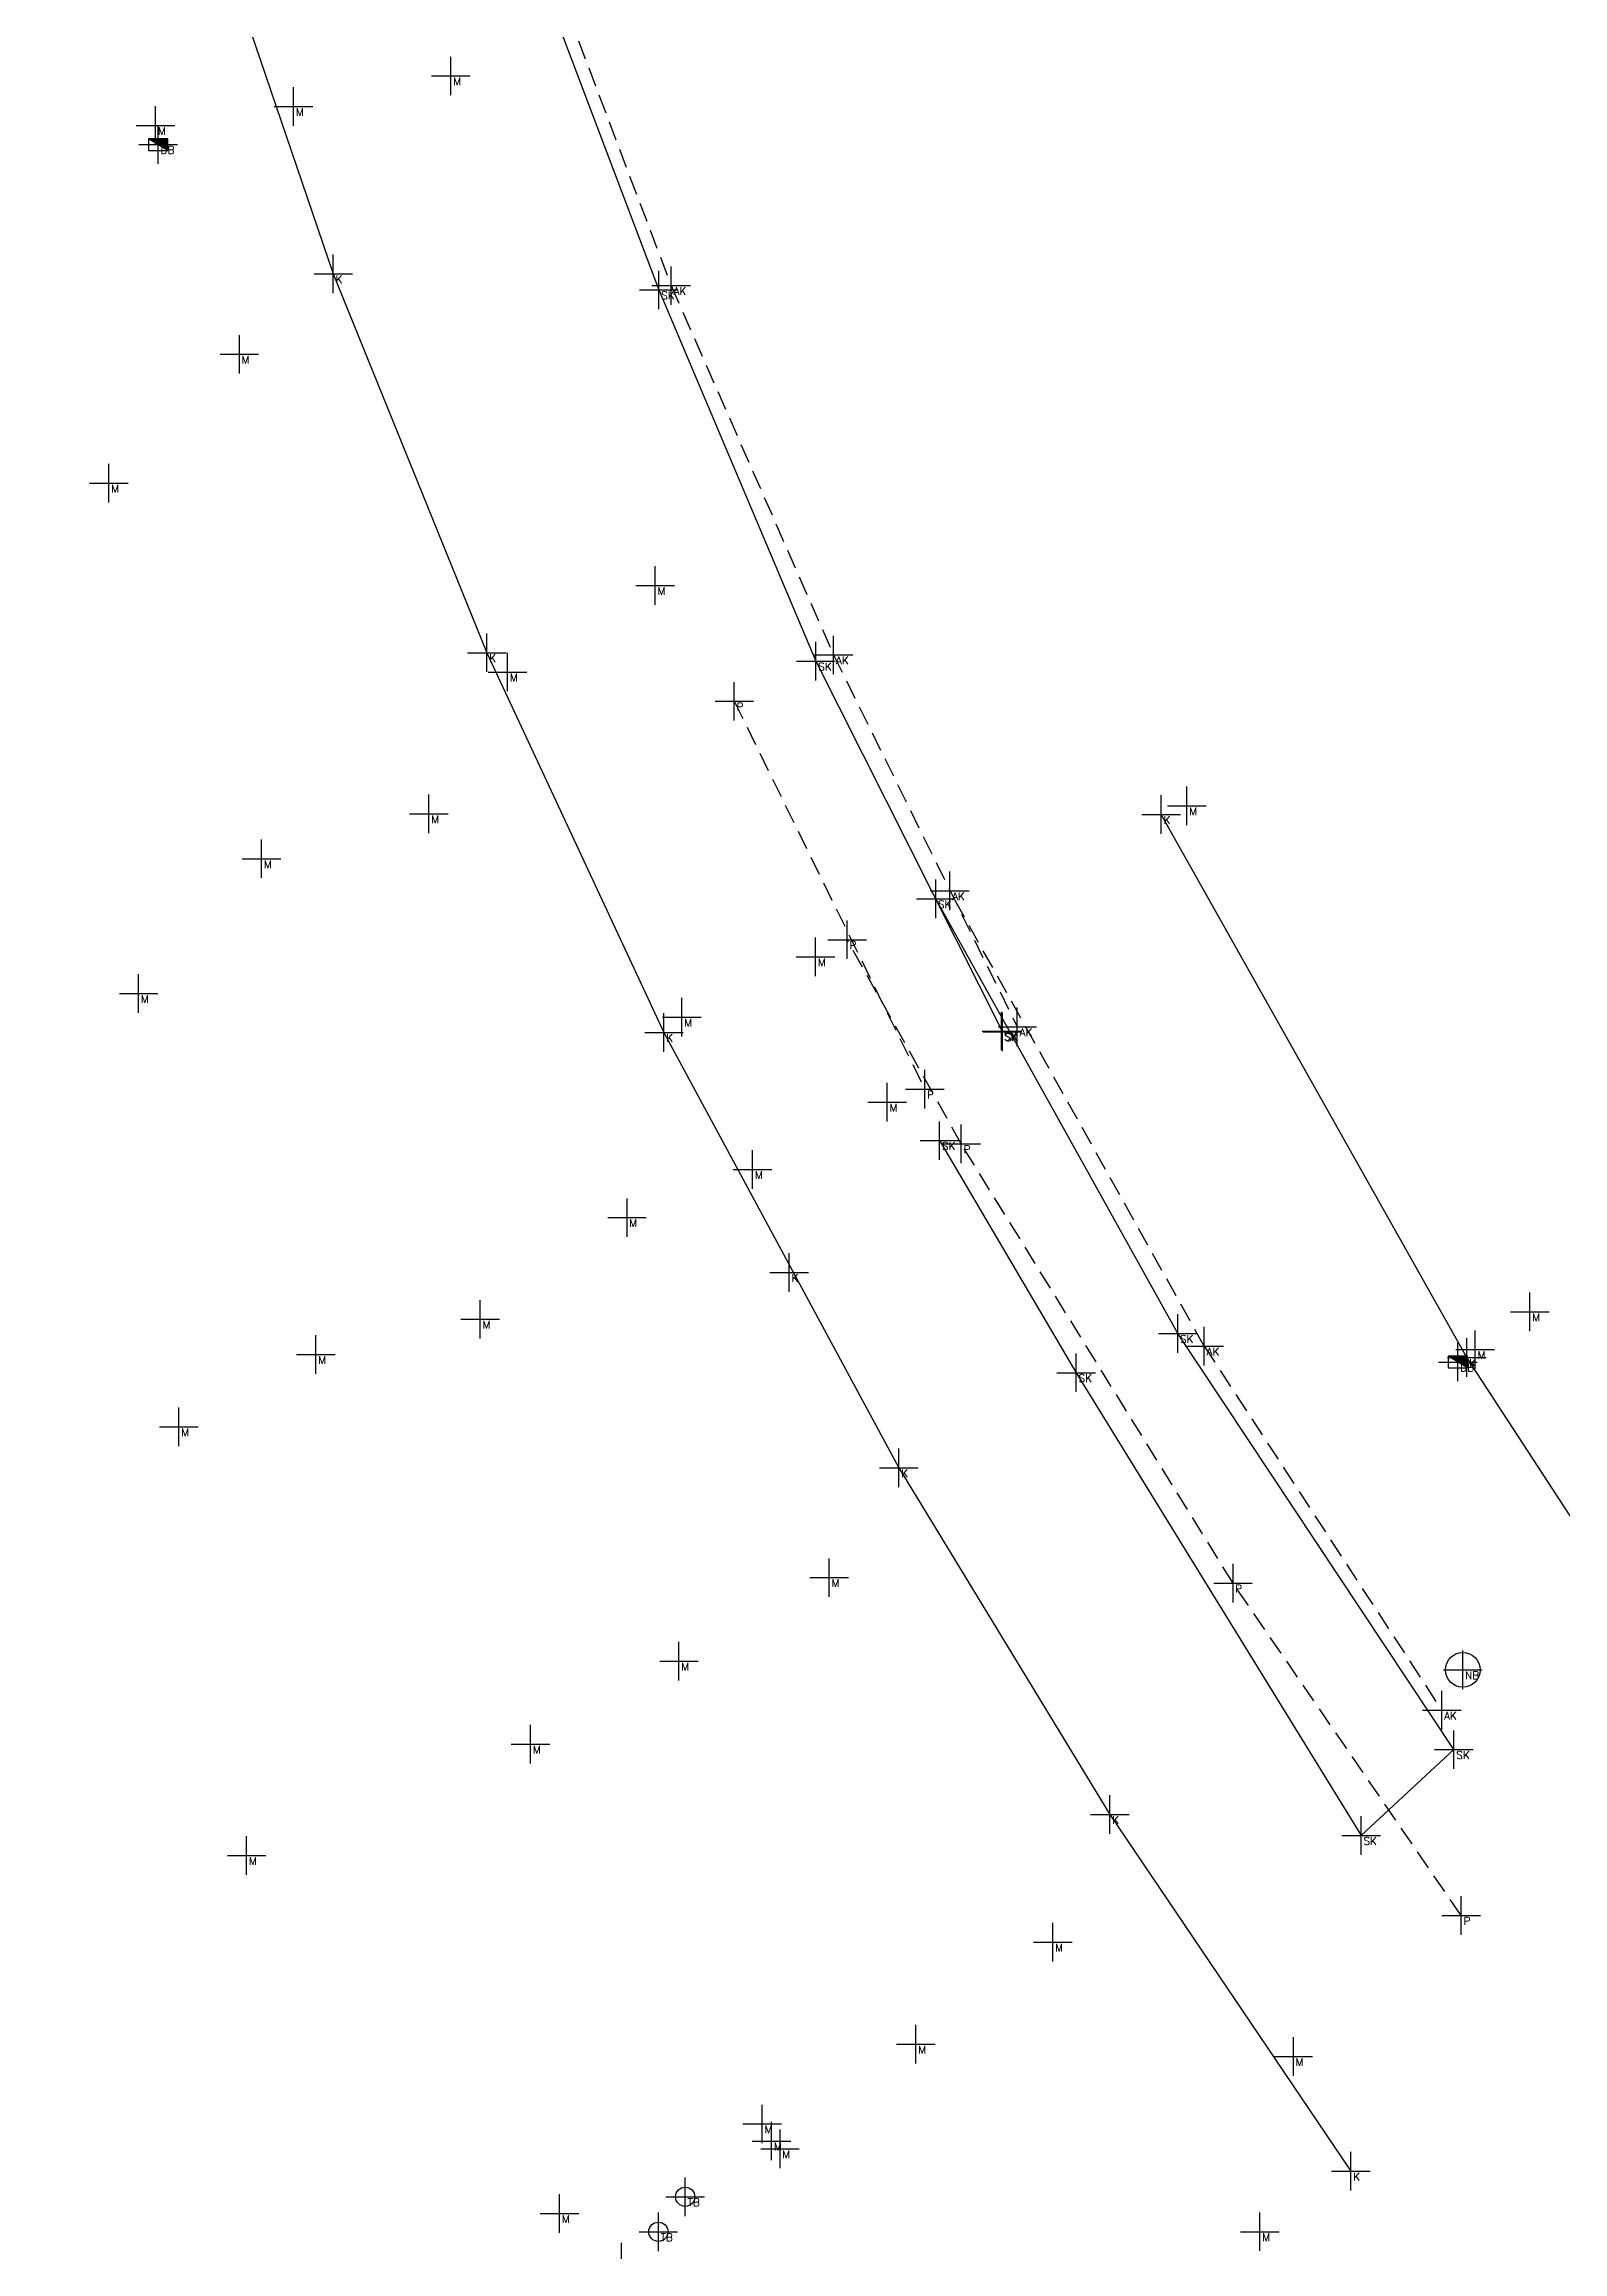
# Model space of a CAD drawing. Header units: metres. Extents: x 113488 to 113987, y 6281306 to 6282136.
# Drawn here: x 113791.5 to 113830.9, y 6281870.1 to 6281927.4 of the extents above; entities that cross this region are included whole.
import ezdxf
from ezdxf.enums import TextEntityAlignment as Align

# ---------------------------------------------------------------- set-up
doc = ezdxf.new("R2010")
doc.units = ezdxf.units.M
doc.header["$PDMODE"] = 2
doc.header["$PDSIZE"] = 0.5
doc.linetypes.add('DASHED', pattern=[0.75, 0.5, -0.25])
for name, color, linetype in [('M-2VA', 7, 'Continuous'), ('M-3YTOR', 7, 'Continuous'), ('M-BEF-BRUNNAR-INMÄTT', 7, 'Continuous'), ('M-BEF-SLÄNT', 4, 'Continuous'), ('M-BEF-VÄGKANT', 6, 'DASHED'), ('M-BEF-VÄGKANTSTÖD', 1, 'Continuous'), ('M-BRUNNAR', 3, 'Continuous'), ('M-BRUNNSLOCK', 1, 'Continuous'), ('pntdesc', 1, 'Continuous')]:
    doc.layers.add(name, color=color, linetype=linetype)
doc.styles.get("Standard").update_dxf_attribs({"font": 'simplex8.shx'})

# ---------------------------------------------------------------- blocks, each defined once
blk = doc.blocks.new('meas')
at = {"color": 0}
blk.add_point((0, 0), dxfattribs=at)
at = {"layer": 'pntdesc'}
blk.add_attdef('PNTDESC', text='', height=1, dxfattribs=at).set_placement((0.3, -0.21), align=Align.TOP_LEFT)
blk = doc.blocks.new('BEF-DB')
blk.add_hatch(color=256).paths.add_polyline_path([(-0.25, 0.15), (0.25, -0.15), (0.25, 0.15)])
blk.add_line((0.25, -0.15), (-0.25, 0.15))
at = {"flags": 128}
blk.add_lwpolyline([(-0.25, 0.15), (-0.25, -0.15), (0.25, -0.15), (0.25, 0.15)], close=True, dxfattribs=at)
blk = doc.blocks.new('TB')
at = {"layer": 'M-BRUNNAR', "ltscale": 0.1}
blk.add_circle((0, 0), 0.25, dxfattribs=at)
at = {"layer": 'M-BRUNNSLOCK', "ltscale": 0.1}
blk.add_circle((0, 0), 0.25, dxfattribs=at)
blk = doc.blocks.new('NB')
at = {"layer": 'M-BRUNNAR', "ltscale": 0.1}
blk.add_circle((0, 0), 0.45, dxfattribs=at)

msp = doc.modelspace()

# ---------------------------------------------------------------- linework, layer by layer
at = {"layer": 'M-BEF-SLÄNT'}
for points in [[(113777.587, 6281984.929, 8.32), (113782.606, 6281984.057, 8.425), (113788.523, 6281980.573, 8.515), (113791.589, 6281975.817, 8.679), (113793.189, 6281969.113, 8.556), (113794.888, 6281961.4, 8.665), (113798.264, 6281948.342, 8.653), (113803.693, 6281930.91, 8.645), (113807.436, 6281921.011, 8.613), (113811.511, 6281911.38, 8.565), (113816.353, 6281901.764, 8.501), (113816.327, 6281901.786, 8.506)], [(113814.72, 6281898.942, 7.715), (113818.265, 6281892.922, 7.874), (113825.655, 6281880.913, 7.817), (113828.063, 6281883.143, 8.399), (113820.898, 6281893.939, 8.475), (113814.62, 6281905.215, 8.539)]]:
    msp.add_polyline3d(points, dxfattribs=at)
at = {"layer": 'M-BEF-VÄGKANT'}
for points in [[(113792.168, 6281975.805, 8.597), (113795.712, 6281960.815, 8.641), (113798.628, 6281948.447, 8.677), (113804.025, 6281930.981, 8.621), (113807.756, 6281921.123, 8.597), (113811.971, 6281911.542, 8.566), (113816.736, 6281901.892, 8.509)], [(113809.395, 6281910.34, 7.751), (113814.335, 6281900.278, 7.681)], [(113821.588, 6281893.61, 8.456), (113814.984, 6281905.425, 8.547)], [(113828.253, 6281878.842, 7.557), (113822.333, 6281887.464, 7.692), (113815.281, 6281898.858, 7.634), (113812.324, 6281904.155, 7.702)], [(113821.588, 6281893.61, 8.456), (113827.747, 6281884.165, 8.392)]]:
    msp.add_polyline3d(points, dxfattribs=at)
at = {"layer": 'M-BEF-VÄGKANTSTÖD'}
for points in [[(113779.49, 6281957.997, 7.296), (113782.818, 6281955.823, 7.34), (113787.107, 6281951.645, 7.371), (113792.079, 6281943.024, 7.421), (113795.614, 6281931.341, 7.443), (113798.993, 6281921.43, 7.497), (113802.975, 6281911.601, 7.565), (113807.57, 6281901.746, 7.637)], [(113832.784, 6281886.594, 8.209), (113828.398, 6281893.314, 8.213), (113820.471, 6281907.401, 8.316)], [(113807.57, 6281901.746, 7.637), (113813.661, 6281890.453, 7.682), (113819.136, 6281881.46, 7.718), (113825.389, 6281872.206, 7.66)]]:
    msp.add_polyline3d(points, dxfattribs=at)

# ---------------------------------------------------------------- block references
at = {"layer": 'M-2VA', "color": 150}
ref = msp.add_blockref('meas', (113794.451, 6281924.782, 7.364), dxfattribs=dict(at, xscale=0.2, yscale=0.2, zscale=0.2))
ref.add_attrib('PNTDESC', 'DB', dxfattribs={"layer": 'pntdesc', "height": 0.2}).set_placement((113794.511, 6281924.74, 7.364), align=Align.TOP_LEFT)
ref = msp.add_blockref('meas', (113828.167, 6281893.198, 8.231), dxfattribs=dict(at, xscale=0.2, yscale=0.2, zscale=0.2))
ref.add_attrib('PNTDESC', 'DB', dxfattribs={"layer": 'pntdesc', "height": 0.2}).set_placement((113828.227, 6281893.156, 8.231), align=Align.TOP_LEFT)
at = {"layer": 'M-2VA', "color": 20}
ref = msp.add_blockref('meas', (113828.292, 6281885.213, 8.365), dxfattribs=dict(at, xscale=0.2, yscale=0.2, zscale=0.2))
ref.add_attrib('PNTDESC', 'NB', dxfattribs={"layer": 'pntdesc', "height": 0.2}).set_placement((113828.352, 6281885.171, 8.365), align=Align.TOP_LEFT)
at = {"layer": 'M-2VA', "color": 50}
ref = msp.add_blockref('meas', (113808.121, 6281871.543, 7.672), dxfattribs=dict(at, xscale=0.2, yscale=0.2, zscale=0.2))
ref.add_attrib('PNTDESC', 'TB', dxfattribs={"layer": 'pntdesc', "height": 0.2}).set_placement((113808.181, 6281871.501, 7.672), align=Align.TOP_LEFT)
ref = msp.add_blockref('meas', (113807.425, 6281870.635, 7.657), dxfattribs=dict(at, xscale=0.2, yscale=0.2, zscale=0.2))
ref.add_attrib('PNTDESC', 'TB', dxfattribs={"layer": 'pntdesc', "height": 0.2}).set_placement((113807.485, 6281870.593, 7.657), align=Align.TOP_LEFT)
ref = msp.add_blockref('meas', (113806.467, 6281869.844, 7.636), dxfattribs=dict(at, xscale=0.2, yscale=0.2, zscale=0.2))
ref.add_attrib('PNTDESC', 'TB', dxfattribs={"layer": 'pntdesc', "height": 0.2}).set_placement((113806.527, 6281869.802, 7.636), align=Align.TOP_LEFT)
at = {"layer": 'M-3YTOR', "color": 90}
ref = msp.add_blockref('meas', (113802.044, 6281926.562, 7.747), dxfattribs=dict(at, xscale=0.2, yscale=0.2, zscale=0.2))
ref.add_attrib('PNTDESC', 'M', dxfattribs={"layer": 'pntdesc', "height": 0.2}).set_placement((113802.104, 6281926.52, 7.747), align=Align.TOP_LEFT)
ref = msp.add_blockref('meas', (113797.962, 6281925.77, 7.569), dxfattribs=dict(at, xscale=0.2, yscale=0.2, zscale=0.2))
ref.add_attrib('PNTDESC', 'M', dxfattribs={"layer": 'pntdesc', "height": 0.2}).set_placement((113798.022, 6281925.728, 7.569), align=Align.TOP_LEFT)
ref = msp.add_blockref('meas', (113794.379, 6281925.278, 7.392), dxfattribs=dict(at, xscale=0.2, yscale=0.2, zscale=0.2))
ref.add_attrib('PNTDESC', 'M', dxfattribs={"layer": 'pntdesc', "height": 0.2}).set_placement((113794.439, 6281925.236, 7.392), align=Align.TOP_LEFT)
at = {"layer": 'M-3YTOR', "color": 130}
ref = msp.add_blockref('meas', (113798.993, 6281921.43, 7.497), dxfattribs=dict(at, xscale=0.2, yscale=0.2, zscale=0.2))
ref.add_attrib('PNTDESC', 'K', dxfattribs={"layer": 'pntdesc', "height": 0.2}).set_placement((113799.053, 6281921.388, 7.497), align=Align.TOP_LEFT)
at = {"layer": 'M-3YTOR', "color": 20}
ref = msp.add_blockref('meas', (113807.436, 6281921.011, 8.613), dxfattribs=dict(at, xscale=0.2, yscale=0.2, zscale=0.2))
ref.add_attrib('PNTDESC', 'SK', dxfattribs={"layer": 'pntdesc', "height": 0.2}).set_placement((113807.496, 6281920.969, 8.613), align=Align.TOP_LEFT)
at = {"layer": 'M-3YTOR', "color": 28}
ref = msp.add_blockref('meas', (113807.756, 6281921.123, 8.597), dxfattribs=dict(at, xscale=0.2, yscale=0.2, zscale=0.2))
ref.add_attrib('PNTDESC', 'AK', dxfattribs={"layer": 'pntdesc', "height": 0.2}).set_placement((113807.816, 6281921.081, 8.597), align=Align.TOP_LEFT)
at = {"layer": 'M-3YTOR', "color": 90}
ref = msp.add_blockref('meas', (113796.555, 6281919.342, 7.431), dxfattribs=dict(at, xscale=0.2, yscale=0.2, zscale=0.2))
ref.add_attrib('PNTDESC', 'M', dxfattribs={"layer": 'pntdesc', "height": 0.2}).set_placement((113796.615, 6281919.3, 7.431), align=Align.TOP_LEFT)
ref = msp.add_blockref('meas', (113793.171, 6281916, 7.535), dxfattribs=dict(at, xscale=0.2, yscale=0.2, zscale=0.2))
ref.add_attrib('PNTDESC', 'M', dxfattribs={"layer": 'pntdesc', "height": 0.2}).set_placement((113793.231, 6281915.958, 7.535), align=Align.TOP_LEFT)
ref = msp.add_blockref('meas', (113807.342, 6281913.342, 7.748), dxfattribs=dict(at, xscale=0.2, yscale=0.2, zscale=0.2))
ref.add_attrib('PNTDESC', 'M', dxfattribs={"layer": 'pntdesc', "height": 0.2}).set_placement((113807.402, 6281913.3, 7.748), align=Align.TOP_LEFT)
at = {"layer": 'M-3YTOR', "color": 130}
ref = msp.add_blockref('meas', (113802.975, 6281911.601, 7.565), dxfattribs=dict(at, xscale=0.2, yscale=0.2, zscale=0.2))
ref.add_attrib('PNTDESC', 'K', dxfattribs={"layer": 'pntdesc', "height": 0.2}).set_placement((113803.035, 6281911.559, 7.565), align=Align.TOP_LEFT)
at = {"layer": 'M-3YTOR', "color": 90}
ref = msp.add_blockref('meas', (113803.514, 6281911.099, 7.683), dxfattribs=dict(at, xscale=0.2, yscale=0.2, zscale=0.2))
ref.add_attrib('PNTDESC', 'M', dxfattribs={"layer": 'pntdesc', "height": 0.2}).set_placement((113803.574, 6281911.057, 7.683), align=Align.TOP_LEFT)
at = {"layer": 'M-3YTOR', "color": 20}
ref = msp.add_blockref('meas', (113811.511, 6281911.38, 8.565), dxfattribs=dict(at, xscale=0.2, yscale=0.2, zscale=0.2))
ref.add_attrib('PNTDESC', 'SK', dxfattribs={"layer": 'pntdesc', "height": 0.2}).set_placement((113811.571, 6281911.338, 8.565), align=Align.TOP_LEFT)
at = {"layer": 'M-3YTOR', "color": 28}
ref = msp.add_blockref('meas', (113811.971, 6281911.542, 8.566), dxfattribs=dict(at, xscale=0.2, yscale=0.2, zscale=0.2))
ref.add_attrib('PNTDESC', 'AK', dxfattribs={"layer": 'pntdesc', "height": 0.2}).set_placement((113812.031, 6281911.5, 8.566), align=Align.TOP_LEFT)
at = {"layer": 'M-3YTOR', "color": 164}
ref = msp.add_blockref('meas', (113809.395, 6281910.34, 7.751), dxfattribs=dict(at, xscale=0.2, yscale=0.2, zscale=0.2))
ref.add_attrib('PNTDESC', 'P', dxfattribs={"layer": 'pntdesc', "height": 0.2}).set_placement((113809.455, 6281910.298, 7.751), align=Align.TOP_LEFT)
at = {"layer": 'M-3YTOR', "color": 90}
ref = msp.add_blockref('meas', (113821.134, 6281907.629, 8.402), dxfattribs=dict(at, xscale=0.2, yscale=0.2, zscale=0.2))
ref.add_attrib('PNTDESC', 'M', dxfattribs={"layer": 'pntdesc', "height": 0.2}).set_placement((113821.194, 6281907.587, 8.402), align=Align.TOP_LEFT)
ref = msp.add_blockref('meas', (113801.473, 6281907.42, 7.554), dxfattribs=dict(at, xscale=0.2, yscale=0.2, zscale=0.2))
ref.add_attrib('PNTDESC', 'M', dxfattribs={"layer": 'pntdesc', "height": 0.2}).set_placement((113801.533, 6281907.378, 7.554), align=Align.TOP_LEFT)
at = {"layer": 'M-3YTOR', "color": 130}
ref = msp.add_blockref('meas', (113820.471, 6281907.401, 8.316), dxfattribs=dict(at, xscale=0.2, yscale=0.2, zscale=0.2))
ref.add_attrib('PNTDESC', 'K', dxfattribs={"layer": 'pntdesc', "height": 0.2}).set_placement((113820.531, 6281907.359, 8.316), align=Align.TOP_LEFT)
at = {"layer": 'M-3YTOR', "color": 90}
ref = msp.add_blockref('meas', (113797.128, 6281906.256, 7.598), dxfattribs=dict(at, xscale=0.2, yscale=0.2, zscale=0.2))
ref.add_attrib('PNTDESC', 'M', dxfattribs={"layer": 'pntdesc', "height": 0.2}).set_placement((113797.188, 6281906.214, 7.598), align=Align.TOP_LEFT)
at = {"layer": 'M-3YTOR', "color": 28}
ref = msp.add_blockref('meas', (113814.984, 6281905.425, 8.547), dxfattribs=dict(at, xscale=0.2, yscale=0.2, zscale=0.2))
ref.add_attrib('PNTDESC', 'AK', dxfattribs={"layer": 'pntdesc', "height": 0.2}).set_placement((113815.044, 6281905.383, 8.547), align=Align.TOP_LEFT)
at = {"layer": 'M-3YTOR', "color": 20}
ref = msp.add_blockref('meas', (113814.62, 6281905.215, 8.539), dxfattribs=dict(at, xscale=0.2, yscale=0.2, zscale=0.2))
ref.add_attrib('PNTDESC', 'SK', dxfattribs={"layer": 'pntdesc', "height": 0.2}).set_placement((113814.68, 6281905.173, 8.539), align=Align.TOP_LEFT)
at = {"layer": 'M-3YTOR', "color": 164}
ref = msp.add_blockref('meas', (113812.324, 6281904.155, 7.702), dxfattribs=dict(at, xscale=0.2, yscale=0.2, zscale=0.2))
ref.add_attrib('PNTDESC', 'P', dxfattribs={"layer": 'pntdesc', "height": 0.2}).set_placement((113812.384, 6281904.113, 7.702), align=Align.TOP_LEFT)
at = {"layer": 'M-3YTOR', "color": 90}
ref = msp.add_blockref('meas', (113811.502, 6281903.71, 7.801), dxfattribs=dict(at, xscale=0.2, yscale=0.2, zscale=0.2))
ref.add_attrib('PNTDESC', 'M', dxfattribs={"layer": 'pntdesc', "height": 0.2}).set_placement((113811.562, 6281903.668, 7.801), align=Align.TOP_LEFT)
ref = msp.add_blockref('meas', (113793.943, 6281902.761, 7.648), dxfattribs=dict(at, xscale=0.2, yscale=0.2, zscale=0.2))
ref.add_attrib('PNTDESC', 'M', dxfattribs={"layer": 'pntdesc', "height": 0.2}).set_placement((113794.003, 6281902.719, 7.648), align=Align.TOP_LEFT)
ref = msp.add_blockref('meas', (113808.033, 6281902.146, 7.739), dxfattribs=dict(at, xscale=0.2, yscale=0.2, zscale=0.2))
ref.add_attrib('PNTDESC', 'M', dxfattribs={"layer": 'pntdesc', "height": 0.2}).set_placement((113808.093, 6281902.104, 7.739), align=Align.TOP_LEFT)
at = {"layer": 'M-3YTOR', "color": 28}
ref = msp.add_blockref('meas', (113816.736, 6281901.892, 8.509), dxfattribs=dict(at, xscale=0.2, yscale=0.2, zscale=0.2))
ref.add_attrib('PNTDESC', 'AK', dxfattribs={"layer": 'pntdesc', "height": 0.2}).set_placement((113816.796, 6281901.85, 8.509), align=Align.TOP_LEFT)
at = {"layer": 'M-3YTOR', "color": 130}
ref = msp.add_blockref('meas', (113807.57, 6281901.746, 7.637), dxfattribs=dict(at, xscale=0.2, yscale=0.2, zscale=0.2))
ref.add_attrib('PNTDESC', 'K', dxfattribs={"layer": 'pntdesc', "height": 0.2}).set_placement((113807.63, 6281901.704, 7.637), align=Align.TOP_LEFT)
at = {"layer": 'M-3YTOR', "color": 20}
ref = msp.add_blockref('meas', (113816.327, 6281901.786, 8.506), dxfattribs=dict(at, xscale=0.2, yscale=0.2, zscale=0.2))
ref.add_attrib('PNTDESC', 'SK', dxfattribs={"layer": 'pntdesc', "height": 0.2}).set_placement((113816.387, 6281901.744, 8.506), align=Align.TOP_LEFT)
ref = msp.add_blockref('meas', (113816.353, 6281901.764, 8.501), dxfattribs=dict(at, xscale=0.2, yscale=0.2, zscale=0.2))
ref.add_attrib('PNTDESC', 'SK', dxfattribs={"layer": 'pntdesc', "height": 0.2}).set_placement((113816.413, 6281901.722, 8.501), align=Align.TOP_LEFT)
at = {"layer": 'M-3YTOR', "color": 164}
ref = msp.add_blockref('meas', (113814.335, 6281900.278, 7.681), dxfattribs=dict(at, xscale=0.2, yscale=0.2, zscale=0.2))
ref.add_attrib('PNTDESC', 'P', dxfattribs={"layer": 'pntdesc', "height": 0.2}).set_placement((113814.395, 6281900.236, 7.681), align=Align.TOP_LEFT)
at = {"layer": 'M-3YTOR', "color": 90}
ref = msp.add_blockref('meas', (113813.36, 6281899.94, 7.775), dxfattribs=dict(at, xscale=0.2, yscale=0.2, zscale=0.2))
ref.add_attrib('PNTDESC', 'M', dxfattribs={"layer": 'pntdesc', "height": 0.2}).set_placement((113813.42, 6281899.898, 7.775), align=Align.TOP_LEFT)
at = {"layer": 'M-3YTOR', "color": 20}
ref = msp.add_blockref('meas', (113814.72, 6281898.942, 7.715), dxfattribs=dict(at, xscale=0.2, yscale=0.2, zscale=0.2))
ref.add_attrib('PNTDESC', 'SK', dxfattribs={"layer": 'pntdesc', "height": 0.2}).set_placement((113814.78, 6281898.9, 7.715), align=Align.TOP_LEFT)
at = {"layer": 'M-3YTOR', "color": 164}
ref = msp.add_blockref('meas', (113815.281, 6281898.858, 7.634), dxfattribs=dict(at, xscale=0.2, yscale=0.2, zscale=0.2))
ref.add_attrib('PNTDESC', 'P', dxfattribs={"layer": 'pntdesc', "height": 0.2}).set_placement((113815.341, 6281898.816, 7.634), align=Align.TOP_LEFT)
at = {"layer": 'M-3YTOR', "color": 90}
ref = msp.add_blockref('meas', (113809.869, 6281898.193, 7.708), dxfattribs=dict(at, xscale=0.2, yscale=0.2, zscale=0.2))
ref.add_attrib('PNTDESC', 'M', dxfattribs={"layer": 'pntdesc', "height": 0.2}).set_placement((113809.929, 6281898.151, 7.708), align=Align.TOP_LEFT)
ref = msp.add_blockref('meas', (113806.612, 6281896.944, 7.589), dxfattribs=dict(at, xscale=0.2, yscale=0.2, zscale=0.2))
ref.add_attrib('PNTDESC', 'M', dxfattribs={"layer": 'pntdesc', "height": 0.2}).set_placement((113806.672, 6281896.902, 7.589), align=Align.TOP_LEFT)
at = {"layer": 'M-3YTOR', "color": 130}
ref = msp.add_blockref('meas', (113810.82, 6281895.521, 7.644), dxfattribs=dict(at, xscale=0.2, yscale=0.2, zscale=0.2))
ref.add_attrib('PNTDESC', 'K', dxfattribs={"layer": 'pntdesc', "height": 0.2}).set_placement((113810.88, 6281895.479, 7.644), align=Align.TOP_LEFT)
at = {"layer": 'M-3YTOR', "color": 90}
ref = msp.add_blockref('meas', (113830.032, 6281894.503, 8.276), dxfattribs=dict(at, xscale=0.2, yscale=0.2, zscale=0.2))
ref.add_attrib('PNTDESC', 'M', dxfattribs={"layer": 'pntdesc', "height": 0.2}).set_placement((113830.092, 6281894.461, 8.276), align=Align.TOP_LEFT)
ref = msp.add_blockref('meas', (113802.803, 6281894.307, 7.666), dxfattribs=dict(at, xscale=0.2, yscale=0.2, zscale=0.2))
ref.add_attrib('PNTDESC', 'M', dxfattribs={"layer": 'pntdesc', "height": 0.2}).set_placement((113802.863, 6281894.265, 7.666), align=Align.TOP_LEFT)
at = {"layer": 'M-3YTOR', "color": 20}
ref = msp.add_blockref('meas', (113820.898, 6281893.939, 8.475), dxfattribs=dict(at, xscale=0.2, yscale=0.2, zscale=0.2))
ref.add_attrib('PNTDESC', 'SK', dxfattribs={"layer": 'pntdesc', "height": 0.2}).set_placement((113820.958, 6281893.897, 8.475), align=Align.TOP_LEFT)
at = {"layer": 'M-3YTOR', "color": 90}
ref = msp.add_blockref('meas', (113798.537, 6281893.396, 7.693), dxfattribs=dict(at, xscale=0.2, yscale=0.2, zscale=0.2))
ref.add_attrib('PNTDESC', 'M', dxfattribs={"layer": 'pntdesc', "height": 0.2}).set_placement((113798.597, 6281893.354, 7.693), align=Align.TOP_LEFT)
at = {"layer": 'M-3YTOR', "color": 28}
ref = msp.add_blockref('meas', (113821.588, 6281893.61, 8.456), dxfattribs=dict(at, xscale=0.2, yscale=0.2, zscale=0.2))
ref.add_attrib('PNTDESC', 'AK', dxfattribs={"layer": 'pntdesc', "height": 0.2}).set_placement((113821.648, 6281893.568, 8.456), align=Align.TOP_LEFT)
at = {"layer": 'M-3YTOR', "color": 130}
ref = msp.add_blockref('meas', (113828.398, 6281893.314, 8.213), dxfattribs=dict(at, xscale=0.2, yscale=0.2, zscale=0.2))
ref.add_attrib('PNTDESC', 'K', dxfattribs={"layer": 'pntdesc', "height": 0.2}).set_placement((113828.458, 6281893.272, 8.213), align=Align.TOP_LEFT)
at = {"layer": 'M-3YTOR', "color": 90}
ref = msp.add_blockref('meas', (113828.614, 6281893.52, 8.349), dxfattribs=dict(at, xscale=0.2, yscale=0.2, zscale=0.2))
ref.add_attrib('PNTDESC', 'M', dxfattribs={"layer": 'pntdesc', "height": 0.2}).set_placement((113828.674, 6281893.478, 8.349), align=Align.TOP_LEFT)
at = {"layer": 'M-3YTOR', "color": 20}
ref = msp.add_blockref('meas', (113818.265, 6281892.922, 7.874), dxfattribs=dict(at, xscale=0.2, yscale=0.2, zscale=0.2))
ref.add_attrib('PNTDESC', 'SK', dxfattribs={"layer": 'pntdesc', "height": 0.2}).set_placement((113818.325, 6281892.88, 7.874), align=Align.TOP_LEFT)
at = {"layer": 'M-3YTOR', "color": 90}
ref = msp.add_blockref('meas', (113794.986, 6281891.516, 7.643), dxfattribs=dict(at, xscale=0.2, yscale=0.2, zscale=0.2))
ref.add_attrib('PNTDESC', 'M', dxfattribs={"layer": 'pntdesc', "height": 0.2}).set_placement((113795.046, 6281891.474, 7.643), align=Align.TOP_LEFT)
at = {"layer": 'M-3YTOR', "color": 130}
ref = msp.add_blockref('meas', (113813.661, 6281890.453, 7.682), dxfattribs=dict(at, xscale=0.2, yscale=0.2, zscale=0.2))
ref.add_attrib('PNTDESC', 'K', dxfattribs={"layer": 'pntdesc', "height": 0.2}).set_placement((113813.721, 6281890.411, 7.682), align=Align.TOP_LEFT)
at = {"layer": 'M-3YTOR', "color": 90}
ref = msp.add_blockref('meas', (113811.856, 6281887.605, 7.616), dxfattribs=dict(at, xscale=0.2, yscale=0.2, zscale=0.2))
ref.add_attrib('PNTDESC', 'M', dxfattribs={"layer": 'pntdesc', "height": 0.2}).set_placement((113811.916, 6281887.563, 7.616), align=Align.TOP_LEFT)
at = {"layer": 'M-3YTOR', "color": 164}
ref = msp.add_blockref('meas', (113822.333, 6281887.464, 7.692), dxfattribs=dict(at, xscale=0.2, yscale=0.2, zscale=0.2))
ref.add_attrib('PNTDESC', 'P', dxfattribs={"layer": 'pntdesc', "height": 0.2}).set_placement((113822.393, 6281887.422, 7.692), align=Align.TOP_LEFT)
at = {"layer": 'M-3YTOR', "color": 90}
ref = msp.add_blockref('meas', (113807.96, 6281885.437, 7.685), dxfattribs=dict(at, xscale=0.2, yscale=0.2, zscale=0.2))
ref.add_attrib('PNTDESC', 'M', dxfattribs={"layer": 'pntdesc', "height": 0.2}).set_placement((113808.02, 6281885.395, 7.685), align=Align.TOP_LEFT)
at = {"layer": 'M-3YTOR', "color": 28}
ref = msp.add_blockref('meas', (113827.747, 6281884.165, 8.392), dxfattribs=dict(at, xscale=0.2, yscale=0.2, zscale=0.2))
ref.add_attrib('PNTDESC', 'AK', dxfattribs={"layer": 'pntdesc', "height": 0.2}).set_placement((113827.807, 6281884.123, 8.392), align=Align.TOP_LEFT)
at = {"layer": 'M-3YTOR', "color": 90}
ref = msp.add_blockref('meas', (113804.11, 6281883.284, 7.742), dxfattribs=dict(at, xscale=0.2, yscale=0.2, zscale=0.2))
ref.add_attrib('PNTDESC', 'M', dxfattribs={"layer": 'pntdesc', "height": 0.2}).set_placement((113804.17, 6281883.242, 7.742), align=Align.TOP_LEFT)
at = {"layer": 'M-3YTOR', "color": 20}
ref = msp.add_blockref('meas', (113828.063, 6281883.143, 8.399), dxfattribs=dict(at, xscale=0.2, yscale=0.2, zscale=0.2))
ref.add_attrib('PNTDESC', 'SK', dxfattribs={"layer": 'pntdesc', "height": 0.2}).set_placement((113828.123, 6281883.101, 8.399), align=Align.TOP_LEFT)
at = {"layer": 'M-3YTOR', "color": 130}
ref = msp.add_blockref('meas', (113819.136, 6281881.46, 7.718), dxfattribs=dict(at, xscale=0.2, yscale=0.2, zscale=0.2))
ref.add_attrib('PNTDESC', 'K', dxfattribs={"layer": 'pntdesc', "height": 0.2}).set_placement((113819.196, 6281881.418, 7.718), align=Align.TOP_LEFT)
at = {"layer": 'M-3YTOR', "color": 20}
ref = msp.add_blockref('meas', (113825.655, 6281880.913, 7.817), dxfattribs=dict(at, xscale=0.2, yscale=0.2, zscale=0.2))
ref.add_attrib('PNTDESC', 'SK', dxfattribs={"layer": 'pntdesc', "height": 0.2}).set_placement((113825.715, 6281880.871, 7.817), align=Align.TOP_LEFT)
at = {"layer": 'M-3YTOR', "color": 90}
ref = msp.add_blockref('meas', (113796.744, 6281880.395, 7.596), dxfattribs=dict(at, xscale=0.2, yscale=0.2, zscale=0.2))
ref.add_attrib('PNTDESC', 'M', dxfattribs={"layer": 'pntdesc', "height": 0.2}).set_placement((113796.804, 6281880.353, 7.596), align=Align.TOP_LEFT)
at = {"layer": 'M-3YTOR', "color": 164}
ref = msp.add_blockref('meas', (113828.253, 6281878.842, 7.557), dxfattribs=dict(at, xscale=0.2, yscale=0.2, zscale=0.2))
ref.add_attrib('PNTDESC', 'P', dxfattribs={"layer": 'pntdesc', "height": 0.2}).set_placement((113828.313, 6281878.8, 7.557), align=Align.TOP_LEFT)
at = {"layer": 'M-3YTOR', "color": 90}
ref = msp.add_blockref('meas', (113817.656, 6281878.148, 7.624), dxfattribs=dict(at, xscale=0.2, yscale=0.2, zscale=0.2))
ref.add_attrib('PNTDESC', 'M', dxfattribs={"layer": 'pntdesc', "height": 0.2}).set_placement((113817.716, 6281878.106, 7.624), align=Align.TOP_LEFT)
ref = msp.add_blockref('meas', (113814.103, 6281875.505, 7.676), dxfattribs=dict(at, xscale=0.2, yscale=0.2, zscale=0.2))
ref.add_attrib('PNTDESC', 'M', dxfattribs={"layer": 'pntdesc', "height": 0.2}).set_placement((113814.163, 6281875.463, 7.676), align=Align.TOP_LEFT)
ref = msp.add_blockref('meas', (113823.898, 6281875.182, 7.757), dxfattribs=dict(at, xscale=0.2, yscale=0.2, zscale=0.2))
ref.add_attrib('PNTDESC', 'M', dxfattribs={"layer": 'pntdesc', "height": 0.2}).set_placement((113823.958, 6281875.14, 7.757), align=Align.TOP_LEFT)
ref = msp.add_blockref('meas', (113810.116, 6281873.432, 7.755), dxfattribs=dict(at, xscale=0.2, yscale=0.2, zscale=0.2))
ref.add_attrib('PNTDESC', 'M', dxfattribs={"layer": 'pntdesc', "height": 0.2}).set_placement((113810.176, 6281873.39, 7.755), align=Align.TOP_LEFT)
ref = msp.add_blockref('meas', (113810.359, 6281872.99, 7.743), dxfattribs=dict(at, xscale=0.2, yscale=0.2, zscale=0.2))
ref.add_attrib('PNTDESC', 'M', dxfattribs={"layer": 'pntdesc', "height": 0.2}).set_placement((113810.419, 6281872.948, 7.743), align=Align.TOP_LEFT)
ref = msp.add_blockref('meas', (113810.581, 6281872.787, 7.742), dxfattribs=dict(at, xscale=0.2, yscale=0.2, zscale=0.2))
ref.add_attrib('PNTDESC', 'M', dxfattribs={"layer": 'pntdesc', "height": 0.2}).set_placement((113810.641, 6281872.745, 7.742), align=Align.TOP_LEFT)
at = {"layer": 'M-3YTOR', "color": 130}
ref = msp.add_blockref('meas', (113825.389, 6281872.206, 7.66), dxfattribs=dict(at, xscale=0.2, yscale=0.2, zscale=0.2))
ref.add_attrib('PNTDESC', 'K', dxfattribs={"layer": 'pntdesc', "height": 0.2}).set_placement((113825.449, 6281872.164, 7.66), align=Align.TOP_LEFT)
at = {"layer": 'M-3YTOR', "color": 90}
ref = msp.add_blockref('meas', (113804.863, 6281871.107, 7.627), dxfattribs=dict(at, xscale=0.2, yscale=0.2, zscale=0.2))
ref.add_attrib('PNTDESC', 'M', dxfattribs={"layer": 'pntdesc', "height": 0.2}).set_placement((113804.923, 6281871.065, 7.627), align=Align.TOP_LEFT)
ref = msp.add_blockref('meas', (113823.028, 6281870.637, 7.592), dxfattribs=dict(at, xscale=0.2, yscale=0.2, zscale=0.2))
ref.add_attrib('PNTDESC', 'M', dxfattribs={"layer": 'pntdesc', "height": 0.2}).set_placement((113823.088, 6281870.595, 7.592), align=Align.TOP_LEFT)
at = {"layer": 'M-BEF-BRUNNAR-INMÄTT'}
for name, p in [('BEF-DB', (113794.451, 6281924.782, 7.364)), ('BEF-DB', (113828.167, 6281893.198, 8.231)), ('NB', (113828.292, 6281885.213, 8.365)), ('TB', (113808.121, 6281871.543, 7.672)), ('TB', (113807.425, 6281870.635, 7.657))]:
    msp.add_blockref(name, p, dxfattribs=at)

doc.saveas('drawing.dxf')
